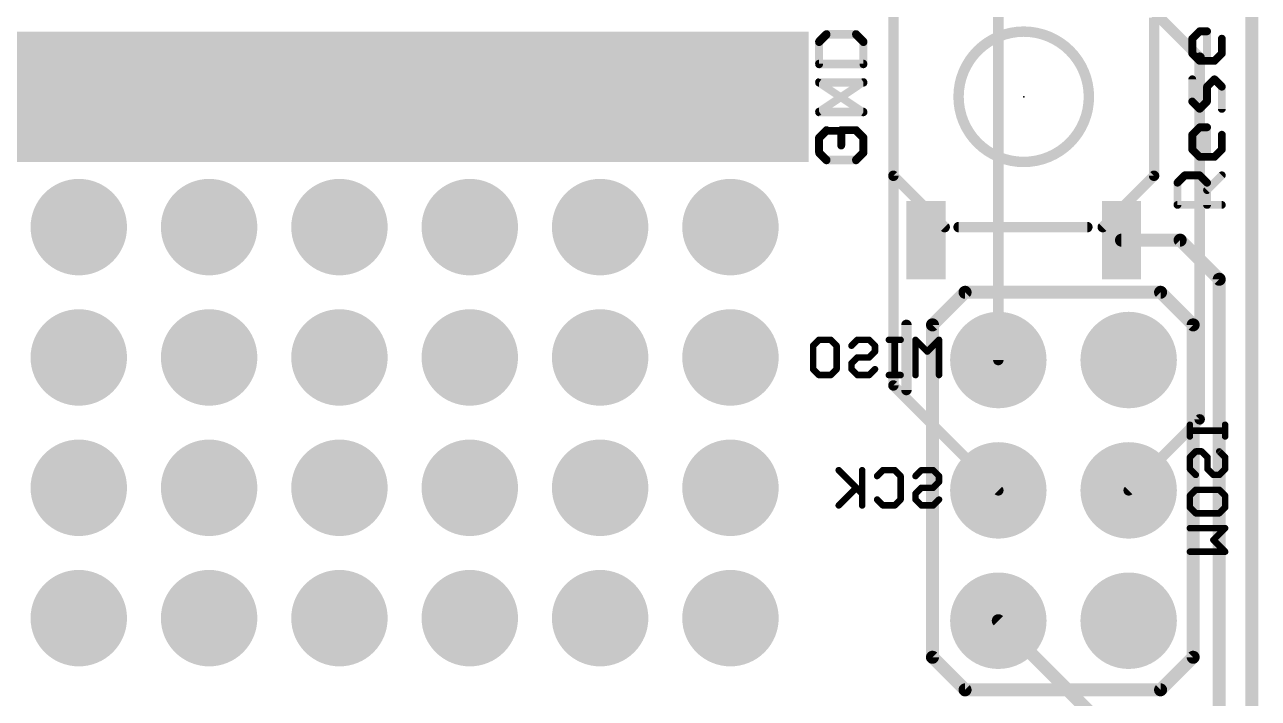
# Model space of a CAD drawing. Extents: x -24 to 83, y -23 to 53.
# Drawn here: x 35.78 to 59.82, y 23.84 to 36.97 of the extents above; entities that cross this region are included whole.
import ezdxf

# ---------------------------------------------------------------- set-up
doc = ezdxf.new("R2010")
doc.units = 0
for name, color, linetype in [('1', 12, 'CONTINUOUS'), ('16', 132, 'CONTINUOUS'), ('17', 110, 'CONTINUOUS'), ('20', 53, 'CONTINUOUS'), ('21', 41, 'CONTINUOUS'), ('22', 40, 'CONTINUOUS'), ('23', 53, 'CONTINUOUS'), ('51', 53, 'CONTINUOUS')]:
    doc.layers.add(name, color=color, linetype=linetype)

# ---------------------------------------------------------------- blocks, each defined once
blk = doc.blocks.new('RECT')
blk.add_solid([(-0.5, -0.5), (0.5, -0.5), (-0.5, 0.5), (0.5, 0.5)])
blk = doc.blocks.new('ROUNDP')
at = {"const_width": 0.5}
blk.add_lwpolyline([(0, -0.25, 1), (0, 0.25, 1), (0, -0.25)], format="xyb", dxfattribs=at)

msp = doc.modelspace()

# ---------------------------------------------------------------- linework, layer by layer
at = {"layer": '1', "const_width": 0.254}
for points in [[(59.69, 53.34), (59.69, 0)], [(57.15, 32.766), (58.293, 32.766)], [(58.293, 32.766), (59.055, 32.004)], [(59.055, 32.004), (59.055, 23.495)]]:
    msp.add_lwpolyline(points, dxfattribs=at)
at = {"layer": '1', "const_width": 0.127}
for points in [[(57.15, 32.8295, 1), (57.15, 32.7025)], [(58.3379, 32.8109, 1), (58.2481, 32.7211)], [(58.293, 32.7025, 1), (58.293, 32.8295)], [(59.1185, 32.004, 1), (58.9915, 32.004)], [(59.0101, 31.9591, 1), (59.0999, 32.0489)]]:
    msp.add_lwpolyline(points, format="xyb", dxfattribs=at)
at = {"layer": '16'}
for points, const_width in [([(59.69, 53.34), (59.69, 0)], 0.254), ([(58.674, 36.322), (52.324, 42.672)], 0.2032), ([(52.705, 29.935), (52.705, 40.64)], 0.2032), ([(54.75, 30.43), (54.75, 39.611)], 0.2032), ([(58.674, 29.274), (58.674, 36.322)], 0.2032), ([(54.75, 27.89), (52.705, 29.935)], 0.2032), ([(57.29, 27.89), (58.674, 29.274)], 0.2032), ([(57.785, 22.315), (54.75, 25.35)], 0.254)]:
    msp.add_lwpolyline(points, dxfattribs=dict(at, const_width=const_width))
for points, const_width in [([(58.7248, 36.322, 1), (58.6232, 36.322)], 0.1016), ([(58.6381, 36.2861, 1), (58.7099, 36.3579)], 0.1016), ([(54.6992, 30.43, 1), (54.8008, 30.43)], 0.1016), ([(52.7409, 29.9709, 1), (52.6691, 29.8991)], 0.1016), ([(52.6542, 29.935, 1), (52.7558, 29.935)], 0.1016), ([(58.7099, 29.2381, 1), (58.6381, 29.3099)], 0.1016), ([(58.6232, 29.274, 1), (58.7248, 29.274)], 0.1016), ([(54.7141, 27.8541, 1), (54.7859, 27.9259)], 0.1016), ([(57.2541, 27.9259, 1), (57.3259, 27.8541)], 0.1016), ([(54.7949, 25.3949, 1), (54.7051, 25.3051)], 0.127)]:
    msp.add_lwpolyline(points, format="xyb", dxfattribs=dict(at, const_width=const_width))
at = {"layer": '20', "const_width": 0.2032}
msp.add_lwpolyline([(59.69, 38.1), (59.69, 5.08)], dxfattribs=at)
at = {"layer": '21'}
for points, const_width in [([(52.705, 34.02), (52.705, 37.1)], 0.2032), ([(57.785, 37.1), (57.785, 34.02)], 0.2032), ([(51.4005, 36.7818), (51.2565, 36.6377)], 0.1524), ([(51.9767, 36.7818), (51.4005, 36.7818)], 0.1524), ([(52.1208, 36.6377), (51.9767, 36.7818)], 0.1524), ([(58.5296, 36.692), (58.6736, 36.8361)], 0.1524), ([(58.6736, 36.8361), (58.8177, 36.8361)], 0.1524), ([(58.8177, 36.8361), (58.8177, 36.2599)], 0.1524), ([(51.2565, 36.6377), (51.2565, 36.2056)], 0.1524), ([(52.1208, 36.2056), (52.1208, 36.6377)], 0.1524), ([(58.5296, 36.4039), (58.5296, 36.692)], 0.1524), ([(59.1058, 36.692), (59.1058, 36.4039)], 0.1524), ([(58.6736, 36.2599), (58.5296, 36.4039)], 0.1524), ([(58.9617, 36.2599), (58.6736, 36.2599)], 0.1524), ([(59.1058, 36.4039), (58.9617, 36.2599)], 0.1524), ([(51.2565, 36.2056), (52.1208, 36.2056)], 0.1524), ([(51.2565, 35.27), (52.1208, 35.8463)], 0.1524), ([(52.1208, 35.8463), (51.2565, 35.8463)], 0.1524), ([(58.5296, 35.4684), (58.5296, 35.9006)], 0.1524), ([(58.9617, 35.9006), (58.8177, 35.7565)], 0.1524), ([(58.8177, 35.7565), (58.8177, 35.4684)], 0.1524), ([(59.1058, 35.7565), (58.9617, 35.9006)], 0.1524), ([(59.1058, 35.3244), (59.1058, 35.7565)], 0.1524), ([(52.1208, 35.27), (51.2565, 35.27)], 0.1524), ([(58.6736, 35.3244), (58.5296, 35.4684)], 0.1524), ([(58.8177, 35.4684), (58.6736, 35.3244)], 0.1524), ([(51.4005, 34.9107), (51.2565, 34.7667)], 0.1524), ([(51.9767, 34.9107), (51.6886, 34.9107)], 0.1524), ([(51.6886, 34.9107), (51.6886, 34.6226)], 0.1524), ([(52.1208, 34.7667), (51.9767, 34.9107)], 0.1524), ([(58.5296, 34.821), (58.6736, 34.9651)], 0.1524), ([(58.5296, 34.5329), (58.5296, 34.821)], 0.1524), ([(58.6736, 34.9651), (58.8177, 34.9651)], 0.1524), ([(58.8177, 34.9651), (58.8177, 34.3888)], 0.1524), ([(59.1058, 34.821), (59.1058, 34.5329)], 0.1524), ([(51.2565, 34.7667), (51.2565, 34.4786)], 0.1524), ([(52.1208, 34.4786), (52.1208, 34.7667)], 0.1524), ([(51.2565, 34.4786), (51.4005, 34.3345)], 0.1524), ([(51.4005, 34.3345), (51.9767, 34.3345)], 0.1524), ([(51.9767, 34.3345), (52.1208, 34.4786)], 0.1524), ([(58.6736, 34.3888), (58.5296, 34.5329)], 0.1524), ([(58.9617, 34.3888), (58.6736, 34.3888)], 0.1524), ([(59.1058, 34.5329), (58.9617, 34.3888)], 0.1524), ([(58.2415, 33.8855), (58.3855, 34.0295)], 0.1524), ([(58.2415, 33.4533), (58.2415, 33.8855)], 0.1524), ([(58.3855, 34.0295), (58.6736, 34.0295)], 0.1524), ([(58.6736, 34.0295), (58.8177, 33.8855)], 0.1524), ([(58.8177, 33.7414), (59.1058, 34.0295)], 0.1524), ([(58.8177, 33.8855), (58.8177, 33.4533)], 0.1524), ([(59.1058, 33.4533), (58.2415, 33.4533)], 0.1524), ([(56.485, 33.02), (53.975, 33.02)], 0.2032)]:
    msp.add_lwpolyline(points, dxfattribs=dict(at, const_width=const_width))
for points, const_width in [([(51.4005, 36.8199, 1), (51.4005, 36.7437)], 0.0762), ([(51.4275, 36.7548, 1), (51.3736, 36.8087)], 0.0762), ([(52.0037, 36.8087, 1), (51.9498, 36.7548)], 0.0762), ([(51.9767, 36.7437, 1), (51.9767, 36.8199)], 0.0762), ([(55.245, 34.29, 1), (55.245, 36.83, 1), (55.245, 34.29)], 0.2032), ([(58.6736, 36.8742, 1), (58.6736, 36.798)], 0.0762), ([(58.7006, 36.8092, 1), (58.6467, 36.863)], 0.0762), ([(58.8558, 36.8361, 1), (58.7796, 36.8361)], 0.0762), ([(58.8177, 36.798, 1), (58.8177, 36.8742)], 0.0762), ([(51.2295, 36.6647, 1), (51.2834, 36.6108)], 0.0762), ([(51.2946, 36.6377, 1), (51.2184, 36.6377)], 0.0762), ([(52.1589, 36.6377, 1), (52.0827, 36.6377)], 0.0762), ([(52.0939, 36.6108, 1), (52.1477, 36.6647)], 0.0762), ([(58.5026, 36.719, 1), (58.5565, 36.6651)], 0.0762), ([(58.5677, 36.692, 1), (58.4915, 36.692)], 0.0762), ([(59.1439, 36.692, 1), (59.0677, 36.692)], 0.0762), ([(58.5565, 36.4309, 1), (58.5026, 36.377)], 0.0762), ([(58.4915, 36.4039, 1), (58.5677, 36.4039)], 0.0762), ([(58.6736, 36.298, 1), (58.6736, 36.2218)], 0.0762), ([(58.6467, 36.2329, 1), (58.7006, 36.2868)], 0.0762), ([(58.9348, 36.2868, 1), (58.9887, 36.2329)], 0.0762), ([(58.9617, 36.2218, 1), (58.9617, 36.298)], 0.0762), ([(59.0677, 36.4039, 1), (59.1439, 36.4039)], 0.0762), ([(59.1327, 36.377, 1), (59.0789, 36.4309)], 0.0762), ([(51.2565, 36.2437, 1), (51.2565, 36.1675)], 0.0762), ([(51.2184, 36.2056, 1), (51.2946, 36.2056)], 0.0762), ([(52.0827, 36.2056, 1), (52.1589, 36.2056)], 0.0762), ([(52.1208, 36.1675, 1), (52.1208, 36.2437)], 0.0762), ([(58.7796, 36.2599, 1), (58.8558, 36.2599)], 0.0762), ([(51.2565, 35.8844, 1), (51.2565, 35.8082)], 0.0762), ([(52.1419, 35.8146, 1), (52.0997, 35.878)], 0.0762), ([(52.1208, 35.8082, 1), (52.1208, 35.8844)], 0.0762), ([(58.5677, 35.9006, 1), (58.4915, 35.9006)], 0.0762), ([(58.8558, 35.7565, 1), (58.7796, 35.7565)], 0.0762), ([(58.9887, 35.9275, 1), (58.9348, 35.8736)], 0.0762), ([(58.9887, 35.8736, 1), (58.9348, 35.9275)], 0.0762), ([(59.1439, 35.7565, 1), (59.0677, 35.7565)], 0.0762), ([(58.7907, 35.7835, 1), (58.8446, 35.7296)], 0.0762), ([(59.0789, 35.7296, 1), (59.1327, 35.7835)], 0.0762), ([(51.2565, 35.3081, 1), (51.2565, 35.2319)], 0.0762), ([(52.1208, 35.2319, 1), (52.1208, 35.3081)], 0.0762), ([(58.5565, 35.4954, 1), (58.5026, 35.4415)], 0.0762), ([(58.4915, 35.4684, 1), (58.5677, 35.4684)], 0.0762), ([(58.6467, 35.3513, 1), (58.7006, 35.2974)], 0.0762), ([(58.6467, 35.2974, 1), (58.7006, 35.3513)], 0.0762), ([(58.7796, 35.4684, 1), (58.8558, 35.4684)], 0.0762), ([(58.8446, 35.4415, 1), (58.7907, 35.4954)], 0.0762), ([(59.0677, 35.3244, 1), (59.1439, 35.3244)], 0.0762), ([(51.2353, 35.3017, 1), (51.2776, 35.2383)], 0.0762), ([(51.4275, 34.8838, 1), (51.3736, 34.9377)], 0.0762), ([(51.6886, 34.9488, 1), (51.6886, 34.8726)], 0.0762), ([(51.7267, 34.9107, 1), (51.6505, 34.9107)], 0.0762), ([(52.0037, 34.9377, 1), (51.9498, 34.8838)], 0.0762), ([(51.9767, 34.8726, 1), (51.9767, 34.9488)], 0.0762), ([(58.5026, 34.848, 1), (58.5565, 34.7941)], 0.0762), ([(58.5677, 34.821, 1), (58.4915, 34.821)], 0.0762), ([(58.6736, 35.0032, 1), (58.6736, 34.927)], 0.0762), ([(58.7006, 34.9381, 1), (58.6467, 34.992)], 0.0762), ([(58.8558, 34.9651, 1), (58.7796, 34.9651)], 0.0762), ([(58.8177, 34.927, 1), (58.8177, 35.0032)], 0.0762), ([(59.1439, 34.821, 1), (59.0677, 34.821)], 0.0762), ([(51.2295, 34.7936, 1), (51.2834, 34.7397)], 0.0762), ([(51.2946, 34.7667, 1), (51.2184, 34.7667)], 0.0762), ([(51.6505, 34.6226, 1), (51.7267, 34.6226)], 0.0762), ([(52.1589, 34.7667, 1), (52.0827, 34.7667)], 0.0762), ([(52.0939, 34.7397, 1), (52.1477, 34.7936)], 0.0762), ([(51.2834, 34.5055, 1), (51.2295, 34.4516)], 0.0762), ([(51.2184, 34.4786, 1), (51.2946, 34.4786)], 0.0762), ([(51.4005, 34.3726, 1), (51.4005, 34.2964)], 0.0762), ([(51.3736, 34.3076, 1), (51.4275, 34.3615)], 0.0762), ([(51.9498, 34.3615, 1), (52.0037, 34.3076)], 0.0762), ([(51.9767, 34.2964, 1), (51.9767, 34.3726)], 0.0762), ([(52.0827, 34.4786, 1), (52.1589, 34.4786)], 0.0762), ([(52.1477, 34.4516, 1), (52.0939, 34.5055)], 0.0762), ([(58.5565, 34.5598, 1), (58.5026, 34.506)], 0.0762), ([(58.4915, 34.5329, 1), (58.5677, 34.5329)], 0.0762), ([(58.6736, 34.4269, 1), (58.6736, 34.3507)], 0.0762), ([(58.6467, 34.3619, 1), (58.7006, 34.4158)], 0.0762), ([(58.7796, 34.3888, 1), (58.8558, 34.3888)], 0.0762), ([(58.9348, 34.4158, 1), (58.9887, 34.3619)], 0.0762), ([(58.9617, 34.3507, 1), (58.9617, 34.4269)], 0.0762), ([(59.0677, 34.5329, 1), (59.1439, 34.5329)], 0.0762), ([(59.1327, 34.506, 1), (59.0789, 34.5598)], 0.0762), ([(52.6542, 34.02, 1), (52.7558, 34.02)], 0.1016), ([(57.7342, 34.02, 1), (57.8358, 34.02)], 0.1016), ([(58.2145, 33.9124, 1), (58.2684, 33.8585)], 0.0762), ([(58.2796, 33.8855, 1), (58.2034, 33.8855)], 0.0762), ([(58.3855, 34.0676, 1), (58.3855, 33.9914)], 0.0762), ([(58.4125, 34.0026, 1), (58.3586, 34.0565)], 0.0762), ([(58.7006, 34.0565, 1), (58.6467, 34.0026)], 0.0762), ([(58.6736, 33.9914, 1), (58.6736, 34.0676)], 0.0762), ([(58.8558, 33.8855, 1), (58.7796, 33.8855)], 0.0762), ([(58.7907, 33.8585, 1), (58.8446, 33.9124)], 0.0762), ([(59.1327, 34.0026, 1), (59.0789, 34.0565)], 0.0762), ([(58.7907, 33.7684, 1), (58.8446, 33.7145)], 0.0762), ([(58.2415, 33.4914, 1), (58.2415, 33.4152)], 0.0762), ([(58.2034, 33.4533, 1), (58.2796, 33.4533)], 0.0762), ([(58.7796, 33.4533, 1), (58.8558, 33.4533)], 0.0762), ([(59.1058, 33.4152, 1), (59.1058, 33.4914)], 0.0762), ([(53.975, 33.0708, 1), (53.975, 32.9692)], 0.1016), ([(56.485, 32.9692, 1), (56.485, 33.0708)], 0.1016)]:
    msp.add_lwpolyline(points, format="xyb", dxfattribs=dict(at, const_width=const_width))
at = {"layer": '22'}
for points, const_width in [([(51.2572, 36.625), (51.4013, 36.7691)], 0.1524), ([(51.4013, 36.7691), (51.9775, 36.7691)], 0.1524), ([(51.9775, 36.7691), (52.1215, 36.625)], 0.1524), ([(51.2572, 36.1929), (51.2572, 36.625)], 0.1524), ([(52.1215, 36.625), (52.1215, 36.1929)], 0.1524), ([(52.1215, 36.1929), (51.2572, 36.1929)], 0.1524), ([(52.1215, 35.2573), (51.2572, 35.8336)], 0.1524), ([(51.2572, 35.8336), (52.1215, 35.8336)], 0.1524), ([(51.2572, 35.2573), (52.1215, 35.2573)], 0.1524), ([(51.2572, 34.754), (51.4013, 34.898)], 0.1524), ([(51.4013, 34.898), (51.6894, 34.898)], 0.1524), ([(51.6894, 34.898), (51.6894, 34.6099)], 0.1524), ([(51.9775, 34.898), (52.1215, 34.754)], 0.1524), ([(51.2572, 34.4659), (51.2572, 34.754)], 0.1524), ([(52.1215, 34.754), (52.1215, 34.4659)], 0.1524), ([(51.4013, 34.3218), (51.2572, 34.4659)], 0.1524), ([(51.9775, 34.3218), (51.4013, 34.3218)], 0.1524), ([(52.1215, 34.4659), (51.9775, 34.3218)], 0.1524), ([(51.1406, 30.7091), (51.255, 30.8235)], 0.127), ([(51.255, 30.8235), (51.4838, 30.8235)], 0.127), ([(51.4838, 30.8235), (51.5982, 30.7091)], 0.127), ([(51.8891, 30.7091), (52.0035, 30.8235)], 0.127), ([(52.0035, 30.8235), (52.2322, 30.8235)], 0.127), ([(52.2322, 30.8235), (52.3466, 30.7091)], 0.127), ([(52.8456, 30.8235), (52.6168, 30.8235)], 0.127), ([(52.7312, 30.1371), (52.7312, 30.8235)], 0.127), ([(53.3652, 30.5947), (53.1364, 30.8235)], 0.127), ([(53.1364, 30.8235), (53.1364, 30.1371)], 0.127), ([(53.594, 30.8235), (53.3652, 30.5947)], 0.127), ([(53.594, 30.1371), (53.594, 30.8235)], 0.127), ([(51.1406, 30.2515), (51.1406, 30.7091)], 0.127), ([(51.5982, 30.7091), (51.5982, 30.2515)], 0.127), ([(52.0035, 30.4803), (51.8891, 30.3659)], 0.127), ([(52.2322, 30.4803), (52.0035, 30.4803)], 0.127), ([(52.3466, 30.5947), (52.2322, 30.4803)], 0.127), ([(52.3466, 30.7091), (52.3466, 30.5947)], 0.127), ([(51.255, 30.1371), (51.1406, 30.2515)], 0.127), ([(51.5982, 30.2515), (51.4838, 30.1371)], 0.127), ([(51.8891, 30.3659), (51.8891, 30.2515)], 0.127), ([(51.8891, 30.2515), (52.0035, 30.1371)], 0.127), ([(52.2322, 30.1371), (52.3466, 30.2515)], 0.127), ([(51.4838, 30.1371), (51.255, 30.1371)], 0.127), ([(52.0035, 30.1371), (52.2322, 30.1371)], 0.127), ([(52.8456, 30.1371), (52.6168, 30.1371)], 0.127), ([(58.4835, 28.9402), (58.4835, 29.1689)], 0.127), ([(58.4835, 29.0545), (59.1699, 29.0545)], 0.127), ([(59.1699, 28.9402), (59.1699, 29.1689)], 0.127), ([(58.5979, 28.6493), (58.4835, 28.5349)], 0.127), ([(58.7123, 28.6493), (58.5979, 28.6493)], 0.127), ([(58.8267, 28.5349), (58.7123, 28.6493)], 0.127), ([(59.0555, 28.6493), (59.1699, 28.5349)], 0.127), ([(58.4835, 28.5349), (58.4835, 28.3061)], 0.127), ([(58.4835, 28.3061), (58.5979, 28.1917)], 0.127), ([(58.8267, 28.3061), (58.8267, 28.5349)], 0.127), ([(58.9411, 28.1917), (58.8267, 28.3061)], 0.127), ([(59.1699, 28.3061), (59.0555, 28.1917)], 0.127), ([(59.1699, 28.5349), (59.1699, 28.3061)], 0.127), ([(52.0972, 27.8259), (51.6396, 28.2835)], 0.127), ([(52.0972, 28.2835), (52.0972, 27.5971)], 0.127), ([(52.388, 28.1691), (52.5024, 28.2835)], 0.127), ([(52.5024, 28.2835), (52.7312, 28.2835)], 0.127), ([(52.7312, 28.2835), (52.8456, 28.1691)], 0.127), ([(52.8456, 28.1691), (52.8456, 27.7115)], 0.127), ([(53.1364, 28.1691), (53.2508, 28.2835)], 0.127), ([(53.2508, 28.2835), (53.4796, 28.2835)], 0.127), ([(53.4796, 28.2835), (53.594, 28.1691)], 0.127), ([(53.594, 28.1691), (53.594, 28.0547)], 0.127), ([(59.0555, 28.1917), (58.9411, 28.1917)], 0.127), ([(51.9828, 27.9403), (51.6396, 27.5971)], 0.127), ([(53.2508, 27.9403), (53.1364, 27.8259)], 0.127), ([(53.1364, 27.8259), (53.1364, 27.7115)], 0.127), ([(53.4796, 27.9403), (53.2508, 27.9403)], 0.127), ([(53.594, 28.0547), (53.4796, 27.9403)], 0.127), ([(58.4835, 27.7865), (58.5979, 27.9009)], 0.127), ([(58.5979, 27.9009), (59.0555, 27.9009)], 0.127), ([(59.0555, 27.9009), (59.1699, 27.7865)], 0.127), ([(52.5024, 27.5971), (52.388, 27.7115)], 0.127), ([(52.7312, 27.5971), (52.5024, 27.5971)], 0.127), ([(52.8456, 27.7115), (52.7312, 27.5971)], 0.127), ([(53.1364, 27.7115), (53.2508, 27.5971)], 0.127), ([(53.2508, 27.5971), (53.4796, 27.5971)], 0.127), ([(53.4796, 27.5971), (53.594, 27.7115)], 0.127), ([(58.4835, 27.5577), (58.4835, 27.7865)], 0.127), ([(59.1699, 27.7865), (59.1699, 27.5577)], 0.127), ([(58.5979, 27.4433), (58.4835, 27.5577)], 0.127), ([(59.0555, 27.4433), (58.5979, 27.4433)], 0.127), ([(59.1699, 27.5577), (59.0555, 27.4433)], 0.127), ([(59.1699, 27.1525), (58.4835, 27.1525)], 0.127), ([(58.9411, 26.9237), (59.1699, 27.1525)], 0.127), ([(59.1699, 26.6949), (58.9411, 26.9237)], 0.127), ([(58.4835, 26.6949), (59.1699, 26.6949)], 0.127)]:
    msp.add_lwpolyline(points, dxfattribs=dict(at, const_width=const_width))
for points, const_width in [([(51.4013, 36.8072, 1), (51.4013, 36.731)], 0.0762), ([(51.4282, 36.7421, 1), (51.3743, 36.796)], 0.0762), ([(52.0044, 36.796, 1), (51.9505, 36.7421)], 0.0762), ([(51.9775, 36.731, 1), (51.9775, 36.8072)], 0.0762), ([(51.2953, 36.625, 1), (51.2191, 36.625)], 0.0762), ([(51.2303, 36.652, 1), (51.2841, 36.5981)], 0.0762), ([(52.1596, 36.625, 1), (52.0834, 36.625)], 0.0762), ([(52.0946, 36.5981, 1), (52.1485, 36.652)], 0.0762), ([(51.2572, 36.231, 1), (51.2572, 36.1548)], 0.0762), ([(51.2191, 36.1929, 1), (51.2953, 36.1929)], 0.0762), ([(52.0834, 36.1929, 1), (52.1596, 36.1929)], 0.0762), ([(52.1215, 36.1548, 1), (52.1215, 36.231)], 0.0762), ([(51.2783, 35.8653, 1), (51.2361, 35.8019)], 0.0762), ([(51.2572, 35.8717, 1), (51.2572, 35.7955)], 0.0762), ([(52.1215, 35.7955, 1), (52.1215, 35.8717)], 0.0762), ([(51.2572, 35.2954, 1), (51.2572, 35.2192)], 0.0762), ([(52.1004, 35.2256, 1), (52.1427, 35.289)], 0.0762), ([(52.1215, 35.2192, 1), (52.1215, 35.2954)], 0.0762), ([(51.4013, 34.9361, 1), (51.4013, 34.8599)], 0.0762), ([(51.4282, 34.8711, 1), (51.3743, 34.925)], 0.0762), ([(51.7275, 34.898, 1), (51.6513, 34.898)], 0.0762), ([(51.6894, 34.8599, 1), (51.6894, 34.9361)], 0.0762), ([(52.0044, 34.925, 1), (51.9505, 34.8711)], 0.0762), ([(51.2953, 34.754, 1), (51.2191, 34.754)], 0.0762), ([(51.2303, 34.7809, 1), (51.2841, 34.727)], 0.0762), ([(51.6513, 34.6099, 1), (51.7275, 34.6099)], 0.0762), ([(52.1596, 34.754, 1), (52.0834, 34.754)], 0.0762), ([(52.0946, 34.727, 1), (52.1485, 34.7809)], 0.0762), ([(51.2841, 34.4928, 1), (51.2303, 34.4389)], 0.0762), ([(51.2191, 34.4659, 1), (51.2953, 34.4659)], 0.0762), ([(51.4013, 34.3599, 1), (51.4013, 34.2837)], 0.0762), ([(51.3743, 34.2949, 1), (51.4282, 34.3488)], 0.0762), ([(51.9505, 34.3488, 1), (52.0044, 34.2949)], 0.0762), ([(51.9775, 34.2837, 1), (51.9775, 34.3599)], 0.0762), ([(52.0834, 34.4659, 1), (52.1596, 34.4659)], 0.0762), ([(52.1485, 34.4389, 1), (52.0946, 34.4928)], 0.0762), ([(51.255, 30.8552, 1), (51.255, 30.7917)], 0.0635), ([(51.2775, 30.801, 1), (51.2326, 30.8459)], 0.0635), ([(51.5063, 30.8459, 1), (51.4614, 30.801)], 0.0635), ([(51.4838, 30.7917, 1), (51.4838, 30.8552)], 0.0635), ([(52.0035, 30.8552, 1), (52.0035, 30.7917)], 0.0635), ([(52.0259, 30.801, 1), (51.981, 30.8459)], 0.0635), ([(52.2547, 30.8459, 1), (52.2098, 30.801)], 0.0635), ([(52.2322, 30.7917, 1), (52.2322, 30.8552)], 0.0635), ([(52.6168, 30.8552, 1), (52.6168, 30.7917)], 0.0635), ([(52.7629, 30.8235, 1), (52.6994, 30.8235)], 0.0635), ([(52.8456, 30.7917, 1), (52.8456, 30.8552)], 0.0635), ([(53.1682, 30.8235, 1), (53.1047, 30.8235)], 0.0635), ([(53.1589, 30.8459, 1), (53.114, 30.801)], 0.0635), ([(53.6258, 30.8235, 1), (53.5622, 30.8235)], 0.0635), ([(53.6165, 30.801, 1), (53.5715, 30.8459)], 0.0635), ([(51.1724, 30.7091, 1), (51.1089, 30.7091)], 0.0635), ([(51.1182, 30.7315, 1), (51.1631, 30.6866)], 0.0635), ([(51.63, 30.7091, 1), (51.5665, 30.7091)], 0.0635), ([(51.5758, 30.6866, 1), (51.6207, 30.7315)], 0.0635), ([(51.8666, 30.7315, 1), (51.9115, 30.6866)], 0.0635), ([(52.0035, 30.512, 1), (52.0035, 30.4485)], 0.0635), ([(52.0259, 30.4578, 1), (51.981, 30.5027)], 0.0635), ([(52.2098, 30.5027, 1), (52.2547, 30.4578)], 0.0635), ([(52.2322, 30.4485, 1), (52.2322, 30.512)], 0.0635), ([(52.3784, 30.7091, 1), (52.3149, 30.7091)], 0.0635), ([(52.3149, 30.5947, 1), (52.3784, 30.5947)], 0.0635), ([(52.3242, 30.6866, 1), (52.3691, 30.7315)], 0.0635), ([(52.3691, 30.5722, 1), (52.3242, 30.6171)], 0.0635), ([(53.3428, 30.6171, 1), (53.3877, 30.5722)], 0.0635), ([(53.3428, 30.5722, 1), (53.3877, 30.6171)], 0.0635), ([(51.1631, 30.2739, 1), (51.1182, 30.229)], 0.0635), ([(51.6207, 30.229, 1), (51.5758, 30.2739)], 0.0635), ([(51.9208, 30.3659, 1), (51.8573, 30.3659)], 0.0635), ([(51.8666, 30.3883, 1), (51.9115, 30.3434)], 0.0635), ([(51.9115, 30.2739, 1), (51.8666, 30.229)], 0.0635), ([(52.3691, 30.229, 1), (52.3242, 30.2739)], 0.0635), ([(51.1089, 30.2515, 1), (51.1724, 30.2515)], 0.0635), ([(51.255, 30.1688, 1), (51.255, 30.1054)], 0.0635), ([(51.2326, 30.1146, 1), (51.2775, 30.1596)], 0.0635), ([(51.4614, 30.1596, 1), (51.5063, 30.1146)], 0.0635), ([(51.4838, 30.1054, 1), (51.4838, 30.1688)], 0.0635), ([(51.5665, 30.2515, 1), (51.63, 30.2515)], 0.0635), ([(51.8573, 30.2515, 1), (51.9208, 30.2515)], 0.0635), ([(52.0035, 30.1688, 1), (52.0035, 30.1054)], 0.0635), ([(51.981, 30.1146, 1), (52.0259, 30.1596)], 0.0635), ([(52.2098, 30.1596, 1), (52.2547, 30.1146)], 0.0635), ([(52.2322, 30.1054, 1), (52.2322, 30.1688)], 0.0635), ([(52.6168, 30.1688, 1), (52.6168, 30.1054)], 0.0635), ([(52.6994, 30.1371, 1), (52.7629, 30.1371)], 0.0635), ([(52.8456, 30.1054, 1), (52.8456, 30.1688)], 0.0635), ([(53.1047, 30.1371, 1), (53.1682, 30.1371)], 0.0635), ([(53.5622, 30.1371, 1), (53.6258, 30.1371)], 0.0635), ([(58.5153, 29.1689, 1), (58.4517, 29.1689)], 0.0635), ([(58.4835, 29.0863, 1), (58.4835, 29.0228)], 0.0635), ([(59.2016, 29.1689, 1), (59.1381, 29.1689)], 0.0635), ([(59.1699, 29.0228, 1), (59.1699, 29.0863)], 0.0635), ([(58.4517, 28.9402, 1), (58.5153, 28.9402)], 0.0635), ([(59.1381, 28.9402, 1), (59.2016, 28.9402)], 0.0635), ([(58.5979, 28.6811, 1), (58.5979, 28.6176)], 0.0635), ([(58.6203, 28.6269, 1), (58.5754, 28.6718)], 0.0635), ([(58.7347, 28.6718, 1), (58.6898, 28.6269)], 0.0635), ([(58.7123, 28.6176, 1), (58.7123, 28.6811)], 0.0635), ([(59.0779, 28.6718, 1), (59.033, 28.6269)], 0.0635), ([(58.5153, 28.5349, 1), (58.4517, 28.5349)], 0.0635), ([(58.461, 28.5574, 1), (58.506, 28.5125)], 0.0635), ([(58.506, 28.3286, 1), (58.461, 28.2837)], 0.0635), ([(58.8584, 28.5349, 1), (58.7949, 28.5349)], 0.0635), ([(58.8491, 28.3286, 1), (58.8042, 28.2837)], 0.0635), ([(58.8042, 28.5125, 1), (58.8491, 28.5574)], 0.0635), ([(59.2016, 28.5349, 1), (59.1381, 28.5349)], 0.0635), ([(59.1474, 28.5125, 1), (59.1923, 28.5574)], 0.0635), ([(59.1923, 28.2837, 1), (59.1474, 28.3286)], 0.0635), ([(51.662, 28.3059, 1), (51.6171, 28.261)], 0.0635), ([(52.1289, 28.2835, 1), (52.0654, 28.2835)], 0.0635), ([(52.3655, 28.1915, 1), (52.4104, 28.1466)], 0.0635), ([(52.5024, 28.3152, 1), (52.5024, 28.2517)], 0.0635), ([(52.5248, 28.261, 1), (52.4799, 28.3059)], 0.0635), ([(52.7536, 28.3059, 1), (52.7087, 28.261)], 0.0635), ([(52.7312, 28.2517, 1), (52.7312, 28.3152)], 0.0635), ([(52.8773, 28.1691, 1), (52.8138, 28.1691)], 0.0635), ([(52.8231, 28.1466, 1), (52.868, 28.1915)], 0.0635), ([(53.114, 28.1915, 1), (53.1589, 28.1466)], 0.0635), ([(53.2508, 28.3152, 1), (53.2508, 28.2517)], 0.0635), ([(53.2733, 28.261, 1), (53.2284, 28.3059)], 0.0635), ([(53.5021, 28.3059, 1), (53.4572, 28.261)], 0.0635), ([(53.4796, 28.2517, 1), (53.4796, 28.3152)], 0.0635), ([(53.6258, 28.1691, 1), (53.5622, 28.1691)], 0.0635), ([(53.5715, 28.1466, 1), (53.6165, 28.1915)], 0.0635), ([(58.4517, 28.3061, 1), (58.5153, 28.3061)], 0.0635), ([(58.5754, 28.1693, 1), (58.6203, 28.2142)], 0.0635), ([(58.7949, 28.3061, 1), (58.8584, 28.3061)], 0.0635), ([(58.9411, 28.2235, 1), (58.9411, 28.16)], 0.0635), ([(58.9186, 28.1693, 1), (58.9635, 28.2142)], 0.0635), ([(59.033, 28.2142, 1), (59.0779, 28.1693)], 0.0635), ([(59.0555, 28.16, 1), (59.0555, 28.2235)], 0.0635), ([(59.1381, 28.3061, 1), (59.2016, 28.3061)], 0.0635), ([(52.0052, 27.9178, 1), (51.9603, 27.9627)], 0.0635), ([(53.1682, 27.8259, 1), (53.1047, 27.8259)], 0.0635), ([(53.2508, 27.972, 1), (53.2508, 27.9085)], 0.0635), ([(53.2733, 27.9178, 1), (53.2284, 27.9627)], 0.0635), ([(53.4572, 27.9627, 1), (53.5021, 27.9178)], 0.0635), ([(53.4796, 27.9085, 1), (53.4796, 27.972)], 0.0635), ([(53.5622, 28.0547, 1), (53.6258, 28.0547)], 0.0635), ([(53.6165, 28.0322, 1), (53.5715, 28.0771)], 0.0635), ([(58.5979, 27.9327, 1), (58.5979, 27.8692)], 0.0635), ([(58.6203, 27.8785, 1), (58.5754, 27.9234)], 0.0635), ([(59.0779, 27.9234, 1), (59.033, 27.8785)], 0.0635), ([(59.0555, 27.8692, 1), (59.0555, 27.9327)], 0.0635), ([(51.6171, 27.6196, 1), (51.662, 27.5746)], 0.0635), ([(52.0747, 27.8034, 1), (52.1196, 27.8483)], 0.0635), ([(52.4104, 27.7339, 1), (52.3655, 27.689)], 0.0635), ([(52.5024, 27.6288, 1), (52.5024, 27.5654)], 0.0635), ([(52.4799, 27.5746, 1), (52.5248, 27.6196)], 0.0635), ([(52.7087, 27.6196, 1), (52.7536, 27.5746)], 0.0635), ([(52.7312, 27.5654, 1), (52.7312, 27.6288)], 0.0635), ([(52.8138, 27.7115, 1), (52.8773, 27.7115)], 0.0635), ([(52.868, 27.689, 1), (52.8231, 27.7339)], 0.0635), ([(53.1047, 27.7115, 1), (53.1682, 27.7115)], 0.0635), ([(53.114, 27.8483, 1), (53.1589, 27.8034)], 0.0635), ([(53.1589, 27.7339, 1), (53.114, 27.689)], 0.0635), ([(53.2508, 27.6288, 1), (53.2508, 27.5654)], 0.0635), ([(53.2284, 27.5746, 1), (53.2733, 27.6196)], 0.0635), ([(53.4572, 27.6196, 1), (53.5021, 27.5746)], 0.0635), ([(53.4796, 27.5654, 1), (53.4796, 27.6288)], 0.0635), ([(53.6165, 27.689, 1), (53.5715, 27.7339)], 0.0635), ([(58.5153, 27.7865, 1), (58.4517, 27.7865)], 0.0635), ([(58.461, 27.809, 1), (58.506, 27.7641)], 0.0635), ([(59.2016, 27.7865, 1), (59.1381, 27.7865)], 0.0635), ([(59.1474, 27.7641, 1), (59.1923, 27.809)], 0.0635), ([(52.0654, 27.5971, 1), (52.1289, 27.5971)], 0.0635), ([(58.506, 27.5802, 1), (58.461, 27.5353)], 0.0635), ([(58.4517, 27.5577, 1), (58.5153, 27.5577)], 0.0635), ([(58.5979, 27.4751, 1), (58.5979, 27.4116)], 0.0635), ([(58.5754, 27.4209, 1), (58.6203, 27.4658)], 0.0635), ([(59.033, 27.4658, 1), (59.0779, 27.4209)], 0.0635), ([(59.0555, 27.4116, 1), (59.0555, 27.4751)], 0.0635), ([(59.1381, 27.5577, 1), (59.2016, 27.5577)], 0.0635), ([(59.1923, 27.5353, 1), (59.1474, 27.5802)], 0.0635), ([(58.4835, 27.1842, 1), (58.4835, 27.1207)], 0.0635), ([(59.1923, 27.13, 1), (59.1474, 27.1749)], 0.0635), ([(59.1699, 27.1207, 1), (59.1699, 27.1842)], 0.0635), ([(58.9635, 26.9461, 1), (58.9186, 26.9012)], 0.0635), ([(58.9186, 26.9461, 1), (58.9635, 26.9012)], 0.0635), ([(58.4835, 26.7267, 1), (58.4835, 26.6632)], 0.0635), ([(59.1474, 26.6725, 1), (59.1923, 26.7174)], 0.0635), ([(59.1699, 26.6632, 1), (59.1699, 26.7267)], 0.0635)]:
    msp.add_lwpolyline(points, format="xyb", dxfattribs=dict(at, const_width=const_width))
at = {"layer": '23'}
msp.add_point((55.245, 35.56), dxfattribs=at)
at = {"layer": '51'}
for points, const_width in [([(59.69, 5.08), (59.69, 38.1)], 0.254), ([(53.705, 33.02), (52.705, 34.02)], 0.2032), ([(57.785, 34.02), (56.785, 33.02)], 0.2032), ([(53.467, 31.115), (54.102, 31.75)], 0.254), ([(54.102, 31.75), (57.912, 31.75)], 0.254), ([(57.912, 31.75), (58.547, 31.115)], 0.254), ([(52.959, 29.845), (52.959, 31.115)], 0.2032), ([(53.467, 24.638), (53.467, 31.115)], 0.254), ([(58.547, 31.115), (58.547, 24.638)], 0.254), ([(54.102, 24.003), (53.467, 24.638)], 0.254), ([(58.547, 24.638), (57.912, 24.003)], 0.254), ([(57.912, 24.003), (54.102, 24.003)], 0.254)]:
    msp.add_lwpolyline(points, dxfattribs=dict(at, const_width=const_width))
for points, const_width in [([(52.7409, 34.0559, 1), (52.6691, 33.9841)], 0.1016), ([(57.8209, 33.9841, 1), (57.7491, 34.0559)], 0.1016), ([(53.6691, 32.9841, 1), (53.7409, 33.0559)], 0.1016), ([(56.7491, 33.0559, 1), (56.8209, 32.9841)], 0.1016), ([(54.102, 31.8135, 1), (54.102, 31.6865)], 0.127), ([(54.1469, 31.7051, 1), (54.0571, 31.7949)], 0.127), ([(57.9569, 31.7949, 1), (57.8671, 31.7051)], 0.127), ([(57.912, 31.6865, 1), (57.912, 31.8135)], 0.127), ([(53.0098, 31.115, 1), (52.9082, 31.115)], 0.1016), ([(53.5305, 31.115, 1), (53.4035, 31.115)], 0.127), ([(53.4221, 31.1599, 1), (53.5119, 31.0701)], 0.127), ([(58.6105, 31.115, 1), (58.4835, 31.115)], 0.127), ([(58.5021, 31.0701, 1), (58.5919, 31.1599)], 0.127), ([(52.9082, 29.845, 1), (53.0098, 29.845)], 0.1016), ([(53.5119, 24.6829, 1), (53.4221, 24.5931)], 0.127), ([(58.5919, 24.5931, 1), (58.5021, 24.6829)], 0.127), ([(53.4035, 24.638, 1), (53.5305, 24.638)], 0.127), ([(58.4835, 24.638, 1), (58.6105, 24.638)], 0.127), ([(54.102, 24.0665, 1), (54.102, 23.9395)], 0.127), ([(54.0571, 23.9581, 1), (54.1469, 24.0479)], 0.127), ([(57.8671, 24.0479, 1), (57.9569, 23.9581)], 0.127), ([(57.912, 23.9395, 1), (57.912, 24.0665)], 0.127)]:
    msp.add_lwpolyline(points, format="xyb", dxfattribs=dict(at, const_width=const_width))

# ---------------------------------------------------------------- block references
at = {"layer": '1', "xscale": 0.762, "yscale": 1.524, "rotation": 180}
for p in [(53.34, 32.766), (57.15, 32.766)]:
    msp.add_blockref('RECT', p, dxfattribs=at)
at = {"layer": '17', "xscale": 1.8796, "yscale": 1.8796, "rotation": 90}
for p in [(36.83, 35.56), (36.83, 35.56), (39.37, 35.56), (39.37, 35.56), (41.91, 35.56), (41.91, 35.56), (44.45, 35.56), (44.45, 35.56), (46.99, 35.56), (46.99, 35.56), (49.53, 35.56), (49.53, 35.56), (36.83, 33.02), (36.83, 33.02), (39.37, 33.02), (39.37, 33.02), (41.91, 33.02), (41.91, 33.02), (44.45, 33.02), (44.45, 33.02), (46.99, 33.02), (46.99, 33.02), (49.53, 33.02), (49.53, 33.02), (36.83, 30.48), (36.83, 30.48), (39.37, 30.48), (39.37, 30.48), (41.91, 30.48), (41.91, 30.48), (44.45, 30.48), (44.45, 30.48), (46.99, 30.48), (46.99, 30.48), (49.53, 30.48), (49.53, 30.48), (36.83, 27.94), (36.83, 27.94), (39.37, 27.94), (39.37, 27.94), (41.91, 27.94), (41.91, 27.94), (44.45, 27.94), (44.45, 27.94), (46.99, 27.94), (46.99, 27.94), (49.53, 27.94), (49.53, 27.94), (36.83, 25.4), (36.83, 25.4), (39.37, 25.4), (39.37, 25.4), (41.91, 25.4), (41.91, 25.4), (44.45, 25.4), (44.45, 25.4), (46.99, 25.4), (46.99, 25.4), (49.53, 25.4), (49.53, 25.4)]:
    msp.add_blockref('ROUNDP', p, dxfattribs=at)
at = {"layer": '17', "xscale": 1.8796, "yscale": 1.8796}
for p in [(54.75, 30.43), (54.75, 30.43), (57.29, 30.43), (57.29, 30.43), (54.75, 27.89), (54.75, 27.89), (57.29, 27.89), (57.29, 27.89), (54.75, 25.35), (54.75, 25.35), (57.29, 25.35), (57.29, 25.35)]:
    msp.add_blockref('ROUNDP', p, dxfattribs=at)
at = {"layer": '21', "xscale": 25.4, "yscale": 2.54}
msp.add_blockref('RECT', (38.354, 35.56), dxfattribs=at)
at = {"layer": '22', "xscale": 25.4, "yscale": 2.54}
msp.add_blockref('RECT', (38.354, 35.56), dxfattribs=at)
at = {"layer": '51', "xscale": 0.508, "yscale": 0.508}
for p in [(36.83, 35.56), (39.37, 35.56), (41.91, 35.56), (44.45, 35.56), (46.99, 35.56), (49.53, 35.56), (36.83, 33.02), (39.37, 33.02), (41.91, 33.02), (44.45, 33.02), (46.99, 33.02), (49.53, 33.02), (36.83, 30.48), (39.37, 30.48), (41.91, 30.48), (44.45, 30.48), (46.99, 30.48), (49.53, 30.48), (36.83, 27.94), (39.37, 27.94), (41.91, 27.94), (44.45, 27.94), (46.99, 27.94), (49.53, 27.94), (36.83, 25.4), (39.37, 25.4), (41.91, 25.4), (44.45, 25.4), (46.99, 25.4), (49.53, 25.4)]:
    msp.add_blockref('RECT', p, dxfattribs=at)

doc.saveas('drawing.dxf')
